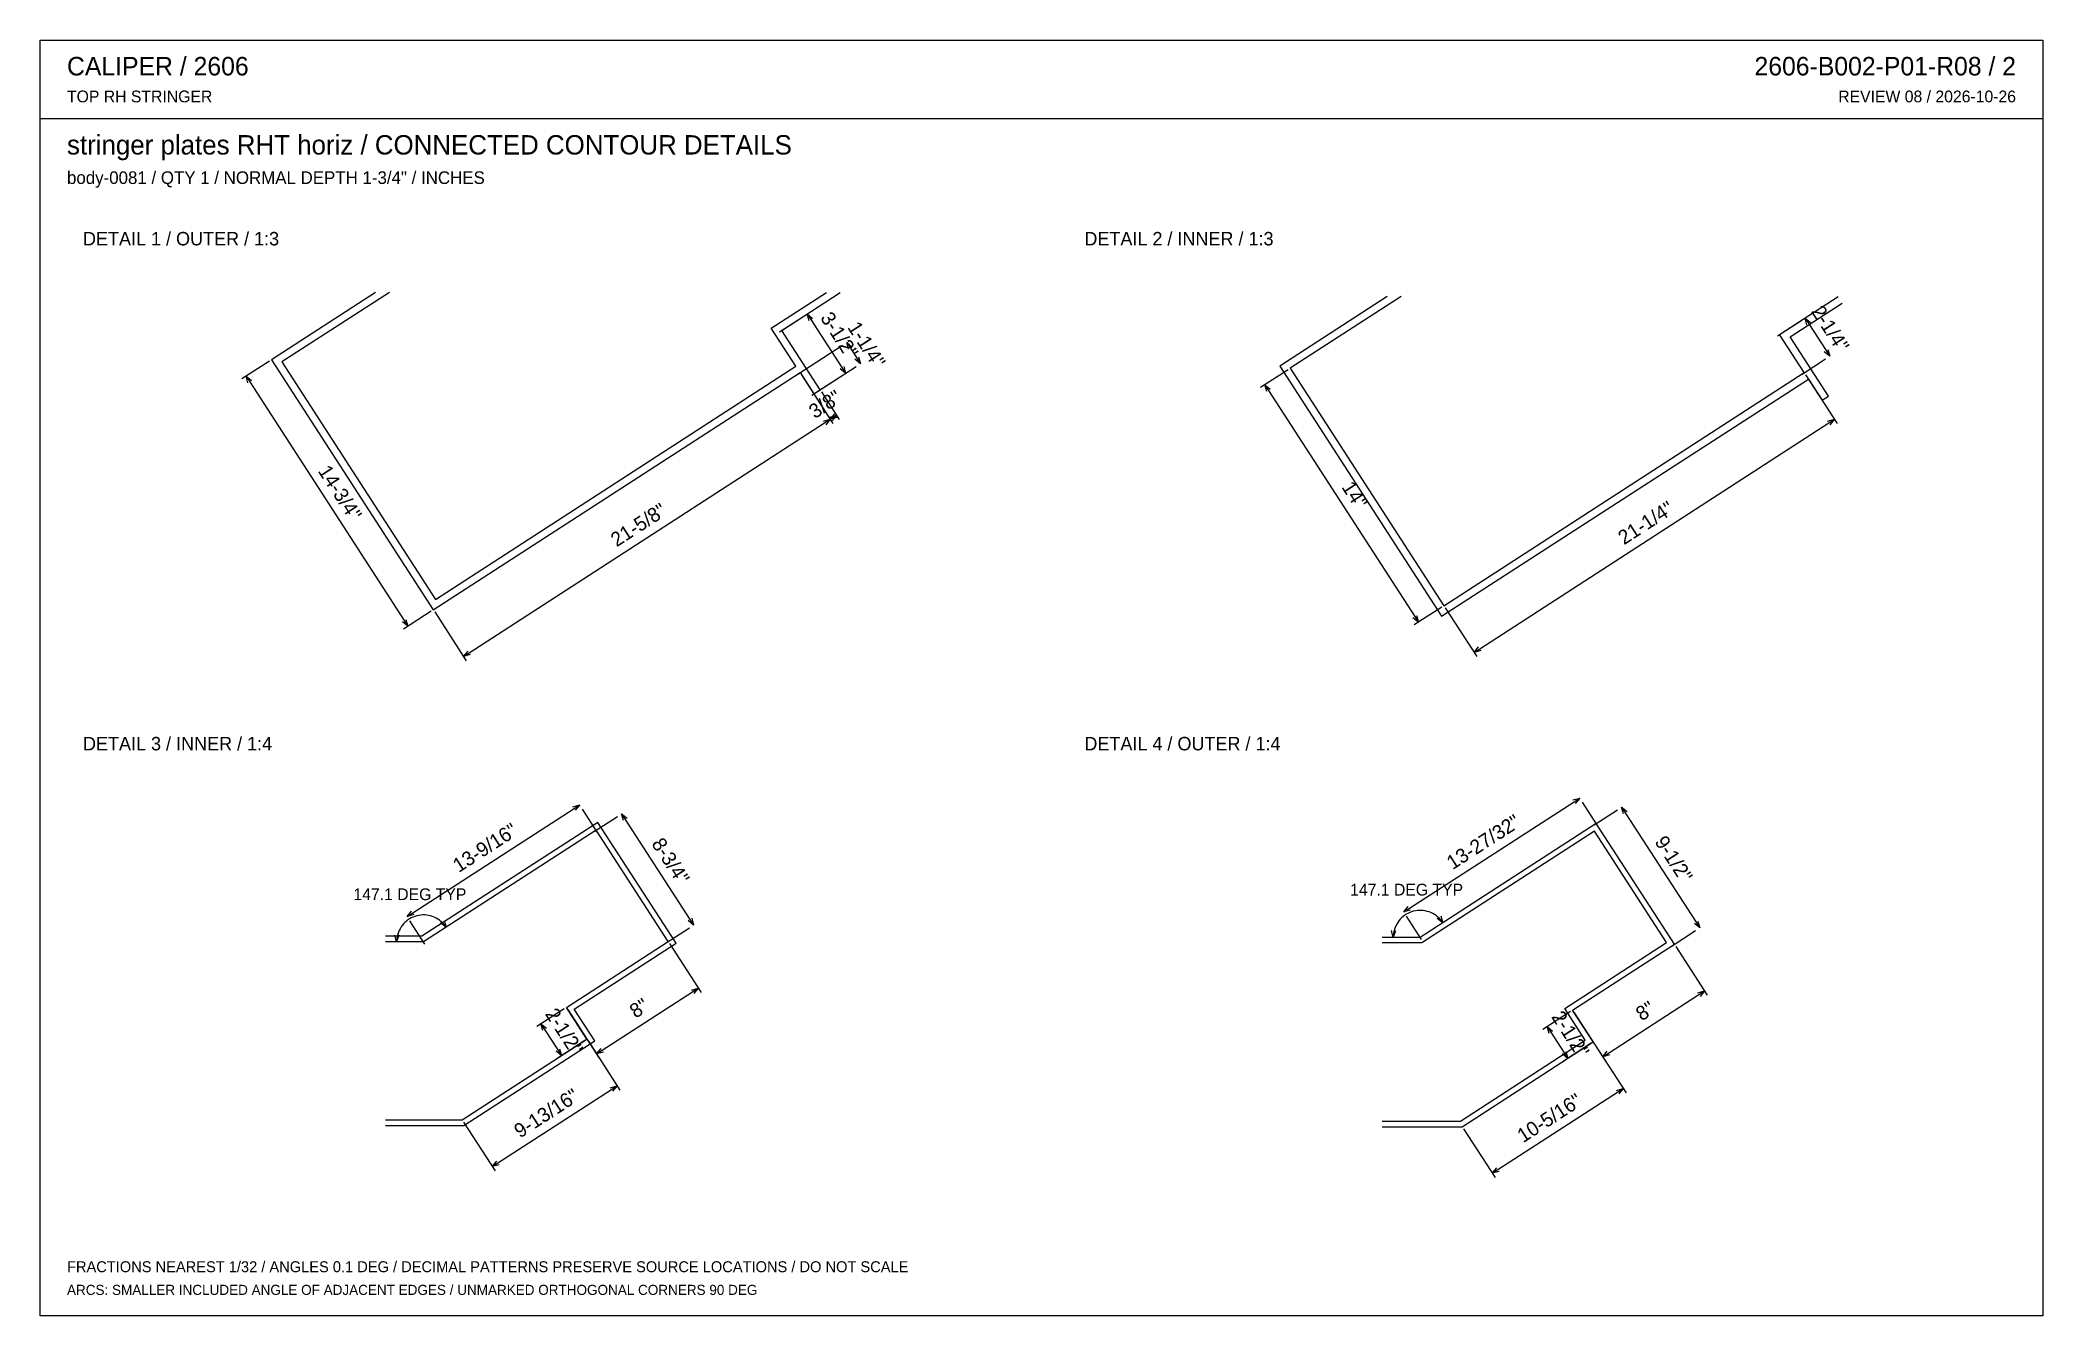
# Model space of a CAD drawing. Header units: inches. Extents: x 0.5 to 33.5, y 0.5 to 21.5.
import ezdxf
from ezdxf.enums import TextEntityAlignment as Align

# ---------------------------------------------------------------- set-up
doc = ezdxf.new("R2010")
doc.units = ezdxf.units.IN
doc.header["$MEASUREMENT"] = 0

msp = doc.modelspace()

# ---------------------------------------------------------------- linework, layer by layer
at = {"layer": 'ANNOTATION'}
for p, q in [((12.678, 16.714), (13.063, 16.963)), ((13.133, 17.008), (13.766, 16.028)), ((13.164, 16.896), (13.133, 17.008)), ((13.133, 17.008), (13.222, 16.934)), ((29.146, 16.646), (29.531, 16.895)), ((29.601, 16.94), (30.008, 16.31)), ((29.632, 16.828), (29.601, 16.94)), ((29.601, 16.94), (29.69, 16.866)), ((13.785, 16.537), (14.011, 16.187)), ((13.816, 16.425), (13.785, 16.537)), ((13.785, 16.537), (13.874, 16.462)), ((4.257, 16.23), (3.803, 15.936)), ((12.98, 16.016), (13.715, 16.491)), ((14.011, 16.187), (13.922, 16.261)), ((13.98, 16.299), (14.011, 16.187)), ((29.553, 16.016), (29.938, 16.265)), ((30.008, 16.31), (29.919, 16.385)), ((29.977, 16.423), (30.008, 16.31)), ((3.873, 15.982), (6.542, 11.853)), ((3.904, 15.869), (3.873, 15.982)), ((3.873, 15.982), (3.962, 15.907)), ((13.038, 16.004), (13.558, 15.199)), ((13.207, 15.666), (13.941, 16.142)), ((13.311, 15.734), (13.696, 15.983)), ((13.766, 16.028), (13.677, 16.103)), ((13.735, 16.141), (13.766, 16.028)), ((21.071, 16.088), (20.616, 15.794)), ((29.611, 16.004), (30.131, 15.199)), ((13.264, 15.654), (13.558, 15.199)), ((13.369, 15.722), (13.663, 15.267)), ((20.686, 15.84), (23.22, 11.921)), ((20.717, 15.727), (20.686, 15.84)), ((20.686, 15.84), (20.776, 15.765)), ((7.46, 11.355), (13.513, 15.269)), ((13.401, 15.238), (13.513, 15.269)), ((13.513, 15.269), (13.439, 15.18)), ((13.506, 15.306), (13.618, 15.337)), ((13.513, 15.269), (13.587, 15.359)), ((13.513, 15.269), (13.618, 15.337)), ((13.625, 15.3), (13.513, 15.269)), ((13.618, 15.337), (13.544, 15.248)), ((24.138, 11.423), (30.086, 15.269)), ((29.974, 15.238), (30.086, 15.269)), ((30.086, 15.269), (30.012, 15.18)), ((6.542, 11.853), (6.453, 11.927)), ((6.927, 12.102), (6.473, 11.808)), ((6.511, 11.965), (6.542, 11.853)), ((6.985, 12.09), (7.505, 11.285)), ((23.22, 11.921), (23.131, 11.995)), ((23.605, 12.17), (23.151, 11.876)), ((23.189, 12.033), (23.22, 11.921)), ((23.663, 12.157), (24.183, 11.353)), ((7.46, 11.355), (7.535, 11.444)), ((7.572, 11.386), (7.46, 11.355)), ((24.138, 11.423), (24.213, 11.512)), ((24.25, 11.454), (24.138, 11.423)), ((22.978, 7.14), (25.883, 9.019)), ((25.771, 8.988), (25.883, 9.019)), ((25.883, 9.019), (25.809, 8.929)), ((26.178, 8.564), (25.929, 8.949)), ((6.529, 7.064), (9.379, 8.907)), ((9.267, 8.876), (9.379, 8.907)), ((9.379, 8.907), (9.304, 8.818)), ((9.673, 8.452), (9.424, 8.837)), ((9.615, 8.465), (10, 8.714)), ((10.07, 8.759), (11.258, 6.922)), ((10.101, 8.647), (10.07, 8.759)), ((10.07, 8.759), (10.16, 8.685)), ((26.12, 8.577), (26.505, 8.825)), ((26.575, 8.871), (27.865, 6.876)), ((26.606, 8.758), (26.575, 8.871)), ((26.575, 8.871), (26.664, 8.796)), ((6.47, 6.942), (6.45, 6.917)), ((6.493, 6.965), (6.47, 6.942)), ((6.518, 6.987), (6.493, 6.965)), ((6.543, 7.007), (6.518, 6.987)), ((6.529, 7.064), (6.604, 7.154)), ((6.641, 7.096), (6.529, 7.064)), ((6.571, 7.025), (6.543, 7.007)), ((6.599, 7.041), (6.571, 7.025)), ((6.823, 6.61), (6.574, 6.994)), ((6.629, 7.054), (6.599, 7.041)), ((6.659, 7.066), (6.629, 7.054)), ((6.69, 7.075), (6.659, 7.066)), ((6.722, 7.082), (6.69, 7.075)), ((6.755, 7.087), (6.722, 7.082)), ((6.787, 7.089), (6.755, 7.087)), ((6.82, 7.089), (6.787, 7.089)), ((6.852, 7.086), (6.82, 7.089)), ((6.884, 7.081), (6.852, 7.086)), ((6.916, 7.074), (6.884, 7.081)), ((6.947, 7.064), (6.916, 7.074)), ((6.978, 7.052), (6.947, 7.064)), ((7.007, 7.038), (6.978, 7.052)), ((7.035, 7.022), (7.007, 7.038)), ((7.062, 7.004), (7.035, 7.022)), ((7.088, 6.983), (7.062, 7.004)), ((7.174, 6.886), (7.082, 6.957)), ((7.112, 6.962), (7.088, 6.983)), ((7.135, 6.938), (7.112, 6.962)), ((7.139, 6.997), (7.174, 6.886)), ((11.258, 6.922), (11.169, 6.997)), ((11.227, 7.034), (11.258, 6.922)), ((22.88, 6.966), (22.863, 6.939)), ((22.899, 6.993), (22.88, 6.966)), ((22.92, 7.018), (22.899, 6.993)), ((22.942, 7.041), (22.92, 7.018)), ((22.967, 7.063), (22.942, 7.041)), ((22.993, 7.083), (22.967, 7.063)), ((22.978, 7.14), (23.053, 7.23)), ((23.09, 7.171), (22.978, 7.14)), ((23.02, 7.101), (22.993, 7.083)), ((23.048, 7.116), (23.02, 7.101)), ((23.272, 6.685), (23.023, 7.07)), ((23.078, 7.13), (23.048, 7.116)), ((23.108, 7.142), (23.078, 7.13)), ((23.14, 7.151), (23.108, 7.142)), ((23.171, 7.158), (23.14, 7.151)), ((23.204, 7.162), (23.171, 7.158)), ((23.236, 7.165), (23.204, 7.162)), ((23.269, 7.164), (23.236, 7.165)), ((23.301, 7.162), (23.269, 7.164)), ((23.334, 7.157), (23.301, 7.162)), ((23.365, 7.149), (23.334, 7.157)), ((23.396, 7.14), (23.365, 7.149)), ((23.427, 7.128), (23.396, 7.14)), ((23.456, 7.114), (23.427, 7.128)), ((23.485, 7.098), (23.456, 7.114)), ((23.512, 7.079), (23.485, 7.098)), ((23.537, 7.059), (23.512, 7.079)), ((23.623, 6.962), (23.531, 7.033)), ((23.561, 7.037), (23.537, 7.059)), ((23.584, 7.014), (23.561, 7.037)), ((23.604, 6.988), (23.584, 7.014)), ((23.588, 7.073), (23.623, 6.962)), ((23.623, 6.962), (23.604, 6.988)), ((27.865, 6.876), (27.775, 6.951)), ((27.833, 6.988), (27.865, 6.876)), ((6.356, 6.645), (6.326, 6.757)), ((6.395, 6.754), (6.356, 6.645)), ((6.357, 6.677), (6.356, 6.645)), ((6.361, 6.709), (6.357, 6.677)), ((6.367, 6.742), (6.361, 6.709)), ((6.375, 6.773), (6.367, 6.742)), ((6.386, 6.804), (6.375, 6.773)), ((6.399, 6.834), (6.386, 6.804)), ((6.413, 6.863), (6.399, 6.834)), ((6.431, 6.891), (6.413, 6.863)), ((6.45, 6.917), (6.431, 6.891)), ((7.155, 6.913), (7.135, 6.938)), ((7.174, 6.886), (7.155, 6.913)), ((10.803, 6.628), (11.188, 6.877)), ((10.861, 6.616), (11.381, 5.811)), ((22.805, 6.72), (22.775, 6.833)), ((22.844, 6.83), (22.805, 6.72)), ((22.806, 6.753), (22.805, 6.72)), ((22.81, 6.785), (22.806, 6.753)), ((22.816, 6.817), (22.81, 6.785)), ((22.824, 6.849), (22.816, 6.817)), ((22.835, 6.88), (22.824, 6.849)), ((22.848, 6.91), (22.835, 6.88)), ((22.863, 6.939), (22.848, 6.91)), ((27.41, 6.582), (27.795, 6.831)), ((27.467, 6.57), (27.988, 5.765)), ((9.657, 4.795), (11.336, 5.881)), ((11.224, 5.85), (11.336, 5.881)), ((11.336, 5.881), (11.262, 5.791)), ((26.263, 4.749), (27.942, 5.835)), ((27.83, 5.804), (27.942, 5.835)), ((27.942, 5.835), (27.868, 5.746)), ((9.124, 5.542), (8.669, 5.248)), ((8.739, 5.293), (9.078, 4.768)), ((8.77, 5.181), (8.739, 5.293)), ((8.739, 5.293), (8.829, 5.219)), ((9.181, 5.53), (9.702, 4.725)), ((25.73, 5.496), (25.275, 5.202)), ((25.788, 5.484), (26.308, 4.679)), ((9.463, 5.017), (9.008, 4.723)), ((9.521, 5.005), (10.041, 4.2)), ((25.345, 5.247), (25.685, 4.722)), ((25.377, 5.135), (25.345, 5.247)), ((25.345, 5.247), (25.435, 5.173)), ((26.07, 4.971), (25.615, 4.677)), ((26.127, 4.959), (26.648, 4.154)), ((9.078, 4.768), (8.989, 4.843)), ((9.047, 4.88), (9.078, 4.768)), ((9.657, 4.795), (9.731, 4.884)), ((9.769, 4.826), (9.657, 4.795)), ((25.685, 4.722), (25.595, 4.797)), ((25.654, 4.835), (25.685, 4.722)), ((26.263, 4.749), (26.338, 4.839)), ((26.375, 4.78), (26.263, 4.749)), ((7.935, 2.937), (9.996, 4.27)), ((9.884, 4.239), (9.996, 4.27)), ((9.996, 4.27), (9.922, 4.18)), ((24.44, 2.826), (26.602, 4.224)), ((26.49, 4.193), (26.602, 4.224)), ((26.602, 4.224), (26.528, 4.135)), ((7.46, 3.672), (7.981, 2.867)), ((23.965, 3.56), (24.485, 2.756)), ((7.935, 2.937), (8.01, 3.027)), ((8.047, 2.968), (7.935, 2.937)), ((24.44, 2.826), (24.514, 2.915)), ((24.552, 2.857), (24.44, 2.826))]:
    msp.add_line(p, q, dxfattribs=at)
at = {"layer": 'OUTLINE'}
for p, q in [((0.472, 21.528), (33.528, 21.528)), ((0.472, 0.472), (0.472, 21.528)), ((33.528, 21.528), (33.528, 0.472)), ((0.472, 20.236), (33.528, 20.236)), ((6.006, 17.362), (4.292, 16.253)), ((6.237, 17.362), (4.465, 16.216)), ((12.54, 16.774), (13.449, 17.362)), ((12.713, 16.737), (13.679, 17.362)), ((22.705, 17.294), (20.933, 16.148)), ((22.935, 17.294), (21.106, 16.111)), ((29.181, 16.669), (30.147, 17.294)), ((29.354, 16.632), (30.213, 17.187)), ((12.947, 16.144), (12.54, 16.774)), ((13.346, 15.757), (12.713, 16.737)), ((29.588, 16.039), (29.181, 16.669)), ((29.987, 15.652), (29.354, 16.632)), ((4.292, 16.253), (6.962, 12.125)), ((4.465, 16.216), (6.999, 12.297)), ((6.962, 12.125), (13.015, 16.039)), ((6.999, 12.297), (12.947, 16.144)), ((13.015, 16.039), (13.242, 15.689)), ((20.933, 16.148), (23.603, 12.02)), ((21.106, 16.111), (23.64, 12.192)), ((23.603, 12.02), (29.656, 15.934)), ((23.64, 12.192), (29.588, 16.039)), ((29.656, 15.934), (29.882, 15.584)), ((13.242, 15.689), (13.346, 15.757)), ((29.882, 15.584), (29.987, 15.652)), ((9.678, 8.617), (6.773, 6.738)), ((10.968, 6.623), (9.678, 8.617)), ((26.155, 8.599), (23.25, 6.72)), ((27.445, 6.605), (26.155, 8.599)), ((9.65, 8.487), (6.801, 6.645)), ((10.838, 6.651), (9.65, 8.487)), ((26.127, 8.47), (23.277, 6.627)), ((27.315, 6.633), (26.127, 8.47)), ((6.773, 6.738), (6.176, 6.738)), ((6.801, 6.645), (6.176, 6.645)), ((9.159, 5.565), (10.838, 6.651)), ((9.288, 5.537), (10.968, 6.623)), ((23.25, 6.72), (22.625, 6.72)), ((23.277, 6.627), (22.625, 6.627)), ((25.636, 5.547), (27.315, 6.633)), ((25.765, 5.519), (27.445, 6.605)), ((9.498, 5.04), (9.159, 5.565)), ((9.628, 5.012), (9.288, 5.537)), ((25.975, 5.022), (25.636, 5.547)), ((26.105, 4.994), (25.765, 5.519)), ((7.437, 3.707), (9.498, 5.04)), ((7.465, 3.613), (9.628, 5.012)), ((23.914, 3.689), (25.975, 5.022)), ((23.942, 3.595), (26.105, 4.994)), ((6.176, 3.707), (7.437, 3.707)), ((22.625, 3.689), (23.914, 3.689)), ((6.176, 3.613), (7.465, 3.613)), ((22.625, 3.595), (23.942, 3.595)), ((33.528, 0.472), (0.472, 0.472))]:
    msp.add_line(p, q, dxfattribs=at)

# ---------------------------------------------------------------- texts
at = {"layer": 'ANNOTATION'}
for s, height, p in [('CALIPER / 2606', 0.30556, (0.917, 20.944)), ('TOP RH STRINGER', 0.19444, (0.917, 20.5)), ('stringer plates RHT horiz / CONNECTED CONTOUR DETAILS', 0.31944, (0.917, 19.639)), ('body-0081 / QTY 1 / NORMAL DEPTH 1-3/4" / INCHES', 0.20833, (0.917, 19.153)), ('DETAIL 1 / OUTER / 1:3', 0.22222, (1.181, 18.139)), ('DETAIL 2 / INNER / 1:3', 0.22222, (17.708, 18.139)), ('DETAIL 3 / INNER / 1:4', 0.22222, (1.181, 9.806)), ('DETAIL 4 / OUTER / 1:4', 0.22222, (17.708, 9.806)), ('FRACTIONS NEAREST 1/32 / ANGLES 0.1 DEG / DECIMAL PATTERNS PRESERVE SOURCE LOCATIONS / DO NOT SCALE', 0.18056, (0.917, 1.194)), ('ARCS: SMALLER INCLUDED ANGLE OF ADJACENT EDGES / UNMARKED ORTHOGONAL CORNERS 90 DEG', 0.16667, (0.917, 0.819))]:
    msp.add_text(s, height=height, dxfattribs=at).set_placement(p)
for s, height, p in [('2606-B002-P01-R08 / 2', 0.30556, (33.083, 20.944)), ('REVIEW 08 / 2026-10-26', 0.19444, (33.083, 20.5))]:
    msp.add_text(s, height=height, dxfattribs=at).set_placement(p, align=Align.RIGHT)
for s, rotation, p in [('3-1/2"', -57.1095, (13.566, 16.594)), ('1-1/4"', -57.1095, (14.015, 16.437)), ('2-1/4"', -57.1095, (29.921, 16.701)), ('3/8"', 32.8905, (13.49, 15.42)), ('14-3/4"', -57.1095, (5.324, 13.993)), ('14"', -57.1095, (22.07, 13.956)), ('21-5/8"', 32.8905, (10.411, 13.429)), ('21-1/4"', 32.8905, (27.037, 13.463)), ('13-9/16"', 32.8905, (7.879, 8.102)), ('13-27/32"', 32.8905, (24.355, 8.196)), ('8-3/4"', -57.1095, (10.781, 7.916)), ('9-1/2"', -57.1095, (27.336, 7.949)), ('8"', 32.8905, (10.421, 5.454)), ('8"', 32.8905, (27.027, 5.409)), ('2-1/2"', -57.1095, (9.025, 5.106)), ('2-1/2"', -57.1095, (25.632, 5.06)), ('9-13/16"', 32.8905, (8.89, 3.72)), ('10-5/16"', 32.8905, (25.446, 3.642))]:
    msp.add_text(s, height=0.2361, rotation=rotation, dxfattribs=at).set_placement(p, align=Align.CENTER)
for p in [(23.026, 7.41), (6.576, 7.334)]:
    msp.add_text('147.1 DEG TYP', height=0.19444, dxfattribs=at).set_placement(p, align=Align.CENTER)

doc.saveas('drawing.dxf')
